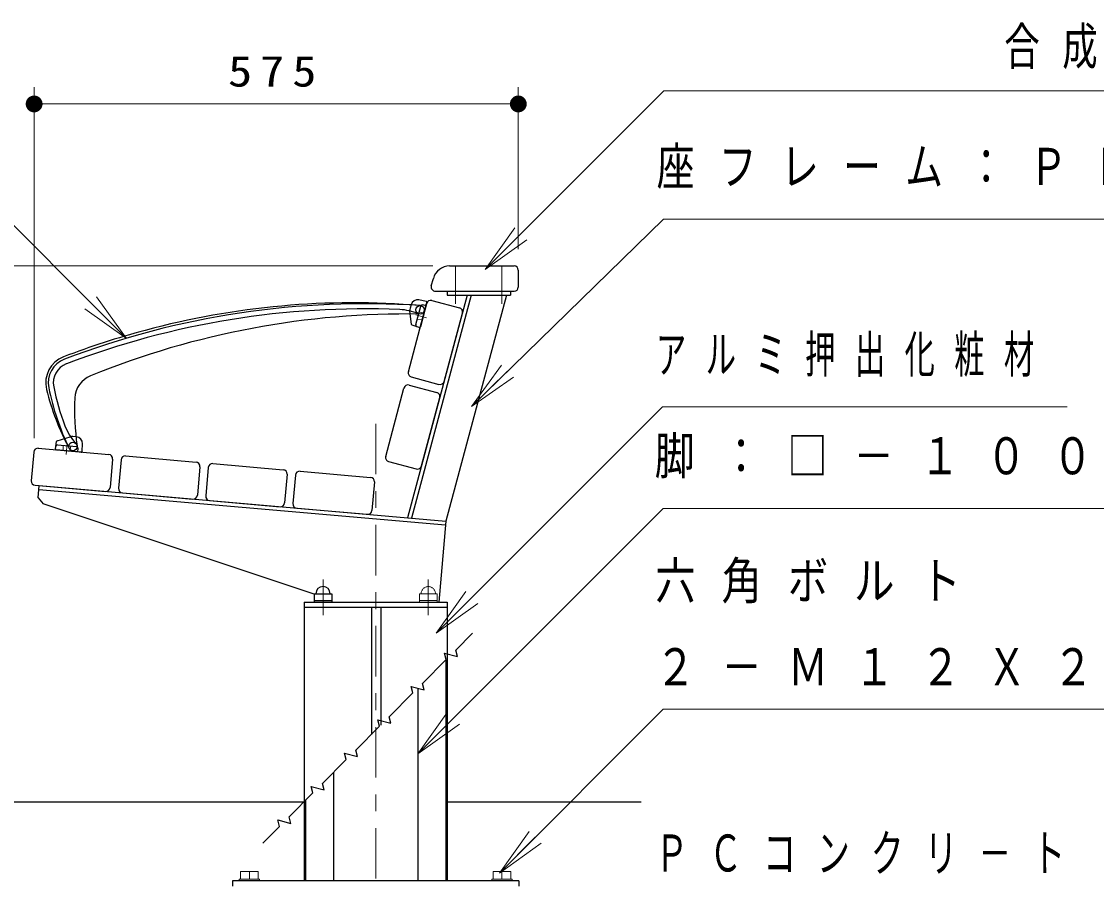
# Model space of a CAD drawing. Units: millimetres on the paper, scale 1:20. Extents: x -365 to 10, y -38 to 257.
# Drawn here: x -125.4 to -61.6, y 106.5 to 157.7 of the extents above; entities that cross this region are included whole.
import ezdxf

# ---------------------------------------------------------------- set-up
doc = ezdxf.new("R2010")
doc.units = ezdxf.units.MM
doc.linetypes.add('USER1', pattern=[4.5, 2.5, -2])
doc.linetypes.add('USER2', pattern=[6, 3, -1, 1, -1])
doc.layers.add('LY_1', color=7, linetype='Continuous', lineweight=25)
doc.styles.add('ＭＳ ゴシック', font='')
doc.styles.get('ＭＳ ゴシック').set_extended_font_data('MS Gothic')

# ---------------------------------------------------------------- blocks, each defined once
blk = doc.blocks.new('filled_dot')
at = {"color": 0, "linetype": 'Continuous', "lineweight": -2, "const_width": 1.25}
blk.add_lwpolyline([(-0.625, 0, 1), (0.625, 0, 1)], format="xyb", close=True, dxfattribs=at)

msp = doc.modelspace()

# ---------------------------------------------------------------- linework, layer by layer
at = {"layer": 'LY_1', "lineweight": 13}
for p, q in [((-124.655, 132.935), (-124.655, 153.771)), ((-95.905, 144.153), (-95.905, 153.771)), ((-124.655, 152.771), (-95.905, 152.771)), ((-97.87, 142.945), (-96.102, 145.42)), ((-97.87, 142.945), (-95.748, 145.067)), ((-95.395, 144.713), (-97.87, 142.945)), ((-100.985, 143.153), (-146.609, 143.153)), ((-120.942, 141.317), (-119.175, 138.842)), ((-119.175, 138.842), (-121.65, 140.61)), ((-119.175, 138.842), (-121.296, 140.964)), ((-98.693, 134.809), (-96.895, 137.262)), ((-98.693, 134.809), (-96.546, 136.904)), ((-96.197, 136.546), (-98.693, 134.809)), ((-100.782, 121.357), (-99.015, 123.832)), ((-100.782, 121.357), (-98.661, 123.478)), ((-98.307, 123.124), (-100.782, 121.357)), ((-101.875, 114.197), (-100.107, 116.672)), ((-101.875, 114.197), (-99.753, 116.319)), ((-99.4, 115.965), (-101.875, 114.197)), ((-97.024, 107.123), (-95.256, 109.598)), ((-97.024, 107.123), (-94.902, 109.244)), ((-94.549, 108.89), (-97.024, 107.123))]:
    msp.add_line(p, q, dxfattribs=at)
at = {"layer": 'LY_1', "color": 1}
for p, q in [((-99.985, 143.153), (-96.155, 143.153)), ((-101.07, 141.968), (-100.951, 142.412)), ((-95.905, 142.903), (-95.905, 141.903)), ((-98.937, 141.428), (-102.48, 128.205)), ((-98.704, 141.428), (-102.253, 128.185)), ((-100.829, 141.653), (-96.155, 141.653)), ((-96.608, 141.428), (-100.204, 128.006)), ((-100.127, 141.653), (-100.127, 141.428)), ((-100.127, 141.428), (-96.377, 141.428)), ((-96.377, 141.653), (-96.377, 141.428)), ((-124.411, 129.396), (-124.348, 130.118)), ((-124.368, 129.894), (-100.224, 127.781)), ((-124.348, 130.118), (-100.204, 128.006)), ((-124.411, 129.396), (-124.113, 129.04)), ((-108.025, 123.67), (-124.113, 129.04)), ((-100.204, 128.006), (-100.625, 123.203))]:
    msp.add_line(p, q, dxfattribs=at)
at = {"layer": 'LY_1', "color": 1, "linetype": 'USER2', "lineweight": 13}
for p, q in [((-99.627, 143.153), (-99.627, 140.901)), ((-96.877, 143.153), (-96.877, 140.901))]:
    msp.add_line(p, q, dxfattribs=at)
at = {"layer": 'LY_1'}
for p, q in [((-101.371, 141.048), (-101.805, 141.14)), ((-101.042, 141.109), (-99.4, 140.669)), ((-102.435, 136.875), (-101.348, 140.932)), ((-102.243, 139.682), (-102.342, 140.49)), ((-102.275, 140.852), (-102.331, 140.642)), ((-101.996, 139.671), (-101.703, 140.767)), ((-101.333, 140.986), (-101.722, 139.537)), ((-101.385, 140.793), (-101.584, 140.839)), ((-100.31, 136.306), (-99.223, 140.363)), ((-101.785, 139.502), (-102.209, 139.64)), ((-102.387, 136.086), (-100.745, 135.646)), ((-102.258, 136.569), (-100.616, 136.129)), ((-103.781, 131.852), (-102.694, 135.909)), ((-101.656, 131.283), (-100.569, 135.34)), ((-123.295, 132.778), (-122.516, 133.015)), ((-122.147, 133.012), (-122.365, 133.031)), ((-124.406, 132.331), (-120.222, 131.965)), ((-123.392, 132.295), (-123.33, 132.737)), ((-121.852, 132.108), (-123.347, 132.239)), ((-123.263, 132.532), (-122.132, 132.434)), ((-122.052, 132.125), (-122.041, 132.329)), ((-121.798, 132.156), (-121.783, 132.6)), ((-124.676, 132.104), (-124.825, 130.411)), ((-119.994, 131.694), (-120.142, 130.001)), ((-119.496, 131.651), (-119.644, 129.957)), ((-119.225, 131.878), (-115.041, 131.512)), ((-103.604, 131.546), (-101.962, 131.106)), ((-114.814, 131.241), (-114.962, 129.548)), ((-114.316, 131.198), (-114.464, 129.504)), ((-114.045, 131.425), (-109.861, 131.059)), ((-108.865, 130.972), (-104.681, 130.606)), ((-109.634, 130.788), (-109.782, 129.094)), ((-109.136, 130.744), (-109.284, 129.051)), ((-104.454, 130.335), (-104.602, 128.641)), ((-124.597, 130.14), (-120.413, 129.774)), ((-119.417, 129.686), (-115.233, 129.32)), ((-114.237, 129.233), (-110.053, 128.867)), ((-109.057, 128.78), (-104.873, 128.414)), ((-108.625, 123.203), (-100.125, 123.203)), ((-108.625, 123.203), (-108.625, 106.653)), ((-108.025, 123.703), (-108.025, 123.203)), ((-108.025, 123.703), (-106.975, 123.703)), ((-108.025, 123.303), (-106.975, 123.303)), ((-106.975, 123.703), (-106.975, 123.203)), ((-100.125, 123.203), (-100.125, 106.653)), ((-108.625, 122.903), (-100.125, 122.903)), ((-104.625, 122.903), (-104.625, 115.353)), ((-104.075, 122.903), (-104.075, 115.903)), ((-100.2, 119.778), (-100.2, 106.653)), ((-101.875, 118.103), (-101.875, 106.653)), ((-106.875, 113.103), (-106.875, 106.653)), ((-128.396, 111.353), (-108.625, 111.353)), ((-108.55, 111.428), (-108.55, 106.653)), ((-100.125, 111.353), (-88.604, 111.353)), ((-112.875, 106.653), (-112.875, 106.353)), ((-95.875, 106.653), (-112.875, 106.653)), ((-95.875, 106.653), (-95.875, 106.353))]:
    msp.add_line(p, q, dxfattribs=at)
at = {"layer": 'LY_1', "linetype": 'USER1', "lineweight": 13}
for p, q in [((-101.508, 140.333), (-101.791, 140.436)), ((-101.611, 139.949), (-101.908, 140.001)), ((-122.922, 132.202), (-122.922, 132.503)), ((-122.526, 132.167), (-122.474, 132.463)), ((-101.775, 123.703), (-101.775, 123.203)), ((-100.725, 123.703), (-101.775, 123.703)), ((-100.725, 123.303), (-101.775, 123.303)), ((-100.725, 123.703), (-100.725, 123.203))]:
    msp.add_line(p, q, dxfattribs=at)
at = {"layer": 'LY_1', "linetype": 'USER2', "lineweight": 13}
for p, q in [((-101.354, 140.086), (-102, 140.259)), ((-104.375, 133.791), (-104.375, 84.978)), ((-122.743, 131.972), (-122.684, 132.638)), ((-107.5, 124.541), (-107.5, 122.425)), ((-101.25, 124.541), (-101.25, 122.425))]:
    msp.add_line(p, q, dxfattribs=at)
at = {"layer": 'LY_1', "color": 32, "lineweight": 13}
for p, q in [((-112.475, 106.768), (-112.475, 106.653)), ((-112.475, 106.768), (-111.275, 106.768)), ((-112.4, 107.218), (-112.4, 106.768)), ((-112.4, 107.218), (-111.35, 107.218)), ((-111.875, 107.218), (-111.875, 106.768)), ((-111.35, 107.218), (-111.35, 106.768)), ((-111.275, 106.768), (-111.275, 106.653)), ((-97.475, 106.768), (-97.475, 106.653)), ((-97.475, 106.768), (-96.275, 106.768)), ((-97.4, 107.218), (-97.4, 106.768)), ((-97.4, 107.218), (-96.35, 107.218)), ((-96.875, 107.218), (-96.875, 106.768)), ((-96.35, 107.218), (-96.35, 106.768)), ((-96.275, 106.768), (-96.275, 106.653))]:
    msp.add_line(p, q, dxfattribs=at)
at = {"layer": 'LY_1', "lineweight": 13}
for points in [[(-97.87, 142.945), (-87.263, 153.552), (-21.241, 153.552)], [(-119.175, 138.842), (-128.2, 147.868), (-162.244, 147.868)], [(-98.693, 134.809), (-87.289, 145.936), (-36.182, 145.936)], [(-100.782, 121.357), (-87.347, 134.792), (-63.312, 134.792)], [(-101.875, 114.197), (-87.312, 128.76), (-15.265, 128.76)], [(-97.024, 107.123), (-87.295, 116.851), (-48.244, 116.851)]]:
    msp.add_lwpolyline(points, dxfattribs=at)
at = {"layer": 'LY_1'}
msp.add_lwpolyline([(-111.082, 108.896), (-110.084, 109.894), (-110.187, 110.28), (-109.415, 110.073), (-109.518, 110.46), (-108.104, 111.874), (-108.208, 112.26), (-107.435, 112.053), (-107.538, 112.439), (-106.124, 113.854), (-106.228, 114.24), (-105.455, 114.033), (-105.558, 114.419), (-104.144, 115.834), (-104.248, 116.22), (-103.475, 116.013), (-103.578, 116.399), (-102.164, 117.813), (-102.268, 118.2), (-101.495, 117.993), (-101.599, 118.379), (-100.184, 119.793), (-100.288, 120.18), (-99.515, 119.973), (-99.619, 120.359), (-98.621, 121.357)], dxfattribs=at)
at = {"layer": 'LY_1', "color": 131}
for centre in [(-101.739, 140.551), (-122.35, 132.44)]:
    msp.add_circle(centre, 0.25, dxfattribs=at)
at = {"layer": 'LY_1', "color": 1}
for centre, radius, start, end in [((-99.985, 142.153), 1, 90, 164.99999), ((-96.155, 142.903), 0.25, 0, 90), ((-100.829, 141.903), 0.25, 164.99999, 270), ((-96.155, 141.903), 0.25, 270, 0)]:
    msp.add_arc(centre, radius, start, end, dxfattribs=at)
at = {"layer": 'LY_1'}
for centre, radius, start, end in [((-101.889, 140.749), 0.4, 78, 165), ((-101.106, 140.867), 0.25, 75, 165), ((-101.945, 140.538), 0.4, 165, 186.97029), ((-101.606, 140.741), 0.1, 77, 165), ((-101.382, 140.999), 0.05, 345, 78), ((-99.464, 140.427), 0.25, 345, 75), ((-102.194, 139.688), 0.05, 186.97029, 252), ((-101.9, 139.645), 0.1, 165, 252), ((-101.77, 139.55), 0.05, 252, 345), ((-102.193, 136.811), 0.25, 165, 255), ((-102.452, 135.845), 0.25, 75, 165), ((-100.551, 136.371), 0.25, 255, 345), ((-100.81, 135.405), 0.25, 345, 75), ((-123.28, 132.73), 0.05, 106.97029, 172), ((-122.4, 132.633), 0.4, 85, 106.97029), ((-122.182, 132.614), 0.4, 358, 85), ((-124.427, 132.082), 0.25, 85, 175), ((-123.342, 132.288), 0.05, 172, 265), ((-123.272, 132.433), 0.1, 85, 172), ((-122.141, 132.334), 0.1, 357, 85), ((-121.848, 132.158), 0.05, 265, 358), ((-120.243, 131.716), 0.25, 355, 85), ((-119.247, 131.629), 0.25, 85, 175), ((-115.063, 131.263), 0.25, 355, 85), ((-103.539, 131.788), 0.25, 165, 255), ((-114.067, 131.176), 0.25, 85, 175), ((-109.883, 130.81), 0.25, 355, 85), ((-108.887, 130.723), 0.25, 85, 175), ((-101.897, 131.348), 0.25, 255, 345), ((-124.576, 130.389), 0.25, 175, 265), ((-104.703, 130.357), 0.25, 355, 85), ((-120.391, 130.023), 0.25, 265, 355), ((-119.395, 129.936), 0.25, 175, 265), ((-115.211, 129.569), 0.25, 265, 355), ((-114.215, 129.482), 0.25, 175, 265), ((-110.031, 129.116), 0.25, 265, 355), ((-109.035, 129.029), 0.25, 175, 265), ((-104.851, 128.663), 0.25, 265, 355), ((-107.5, 123.703), 0.425, 359.99999, 179.99999)]:
    msp.add_arc(centre, radius, start, end, dxfattribs=at)
at = {"layer": 'LY_1', "color": 131}
for centre, radius, start, end in [((-105.02, 90.909), 50, 86.2176, 110.89132), ((-105.02, 90.909), 49.7, 87.60759, 110.89132), ((-105.71, 93.468), 47.5, 85.17892, 105.07499), ((-103.082, 137.319), 3.25, 67.43772, 87.60759), ((-102.501, 90.306), 50, 89.13059, 112.08775), ((-105.02, 90.909), 50.15, 105.07499, 110.89132), ((-122.315, 136.221), 1.65, 110.89132, 193.83864), ((-122.315, 136.221), 1.5, 110.89132, 191.35487), ((-122.315, 136.221), 1.5, 110.89132, 191.35487), ((-122.315, 136.221), 1.2, 110.89132, 191.35487), ((-120.738, 135.247), 1.5, 112.08775, 177.24872), ((-109.08, 138.878), 14.7, 191.35487, 200.73715), ((-109.353, 139.414), 15, 193.83864, 208.21491), ((-109.08, 138.878), 15, 191.35487, 205.88042), ((-107.254, 134.599), 15, 177.24872, 188.138), ((-119.788, 134.824), 3.25, 200.73715, 222.93436)]:
    msp.add_arc(centre, radius, start, end, dxfattribs=at)
at = {"layer": 'LY_1', "linetype": 'USER1', "lineweight": 13}
msp.add_arc((-101.25, 123.703), 0.425, 0.00001, 180, dxfattribs=at)

# ---------------------------------------------------------------- block references
at = {"layer": 'LY_1', "lineweight": 13, "xscale": 0.4, "yscale": 0.4}
msp.add_blockref('filled_dot', (-124.655, 152.771), dxfattribs=at)
at = {"layer": 'LY_1', "lineweight": 13, "xscale": 0.4, "yscale": 0.4, "rotation": 180}
msp.add_blockref('filled_dot', (-95.905, 152.771), dxfattribs=at)

# ---------------------------------------------------------------- texts
at = {"layer": 'LY_1', "style": 'ＭＳ ゴシック'}
for s, insert, char_height, attachment_point in [('\\T1.64;\\W0.7;\u3000\u3000\u3000\u3000\u3000\u3000合成木材\u3000１０５Ｘ３０（上端部）', (-87.709, 156.052), 2.199, 4), ('\\T1.33;\\W1.15;575', (-110.28, 153.771), 1.833, 8), ('\\T1.64;\\W0.75;座フレーム：ＰＬ－４．５／ＰＬ－６', (-87.692, 148.936), 2.199, 4), ('\\T1.64;\\W0.6;アルミ押出化粧材', (-87.729, 137.792), 2.199, 4), ('\\T1.64;\\W0.8;脚：□－１００Ｘ１００Ｘ３．２／ＰＬ－６Ｘ７５ｗ', (-87.812, 131.76), 2.199, 4), ('\\T1.64;\\W0.8;六角ボルト', (-87.774, 124.351), 2.199, 4), ('\\T1.64;\\W0.8;２－Ｍ１２Ｘ２５Ｌ\u3000ＳＵＳ', (-87.774, 119.351), 2.199, 4), ('\\T1.64;\\W0.65;ＰＣコンクリ－ト', (-87.765, 108.245), 2.199, 4)]:
    msp.add_mtext(s, dxfattribs=dict(at, insert=insert, char_height=char_height, attachment_point=attachment_point))

doc.saveas('drawing.dxf')
